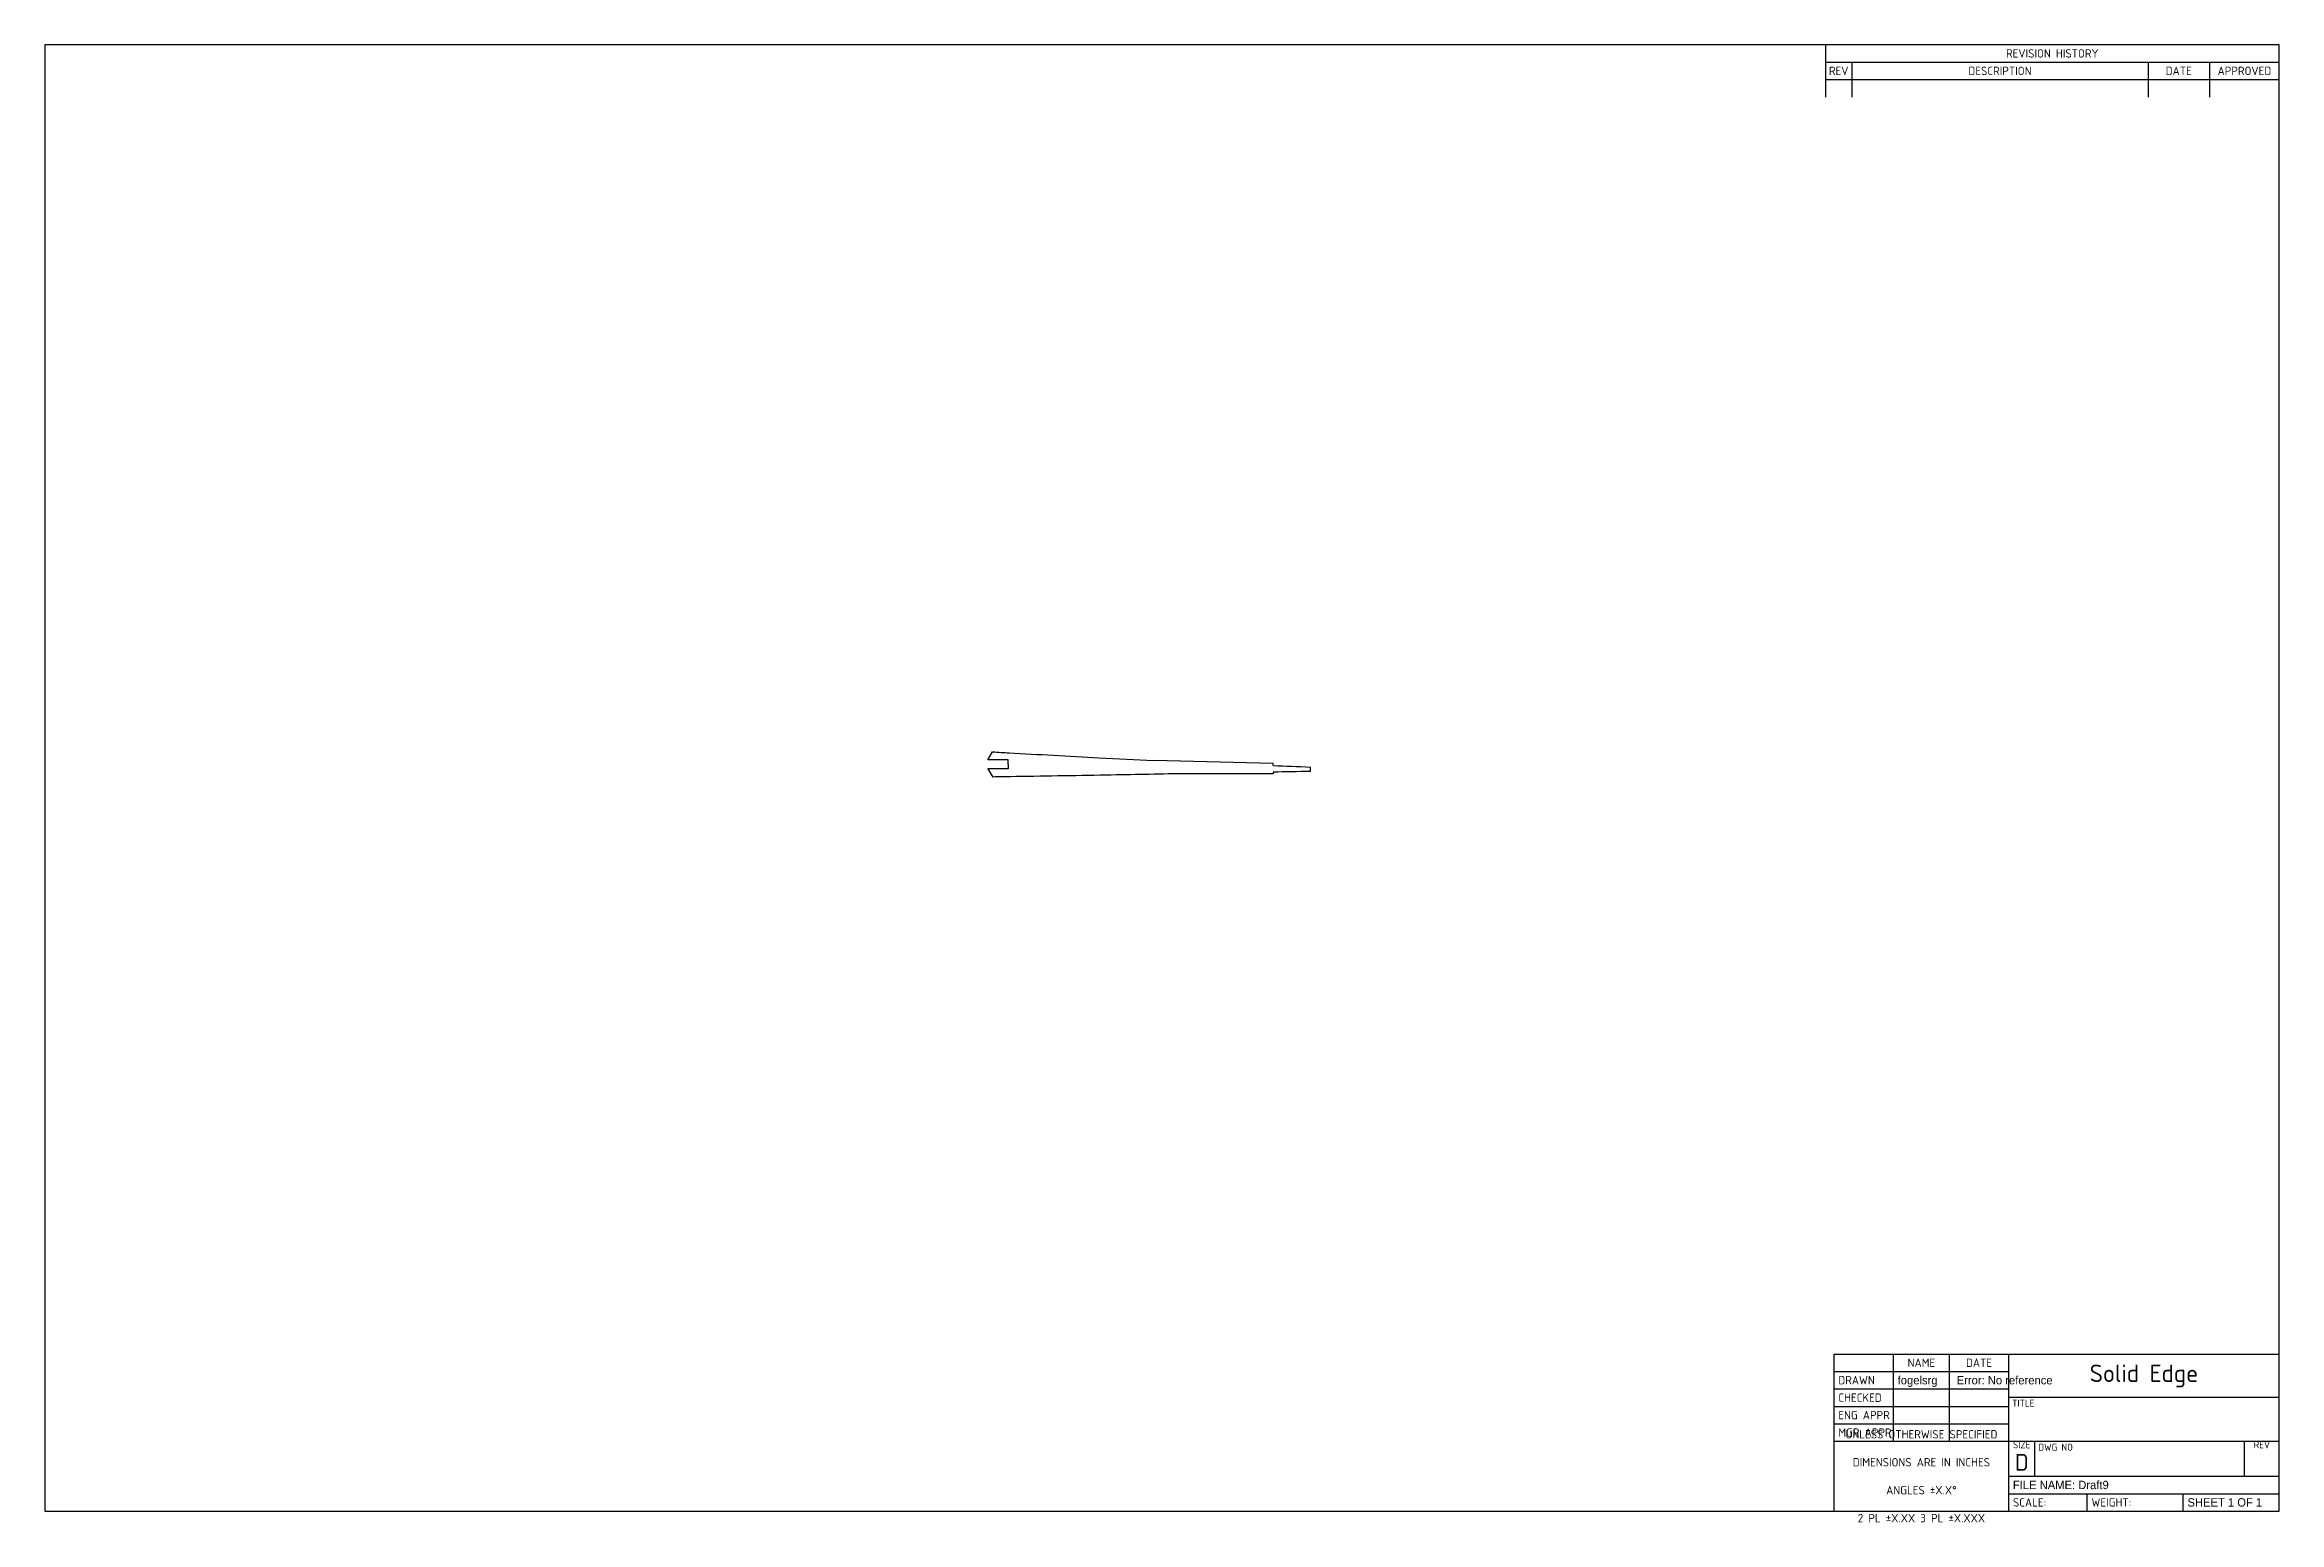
# Model space of a CAD drawing. Header units: inches. Extents: x 1 to 33, y 0.3 to 21.5.
import ezdxf
from ezdxf.enums import TextEntityAlignment as Align

# ---------------------------------------------------------------- set-up
doc = ezdxf.new("R2010")
doc.units = ezdxf.units.IN
doc.header["$MEASUREMENT"] = 0
doc.layers.add('Default', color=7, linetype='Continuous')
doc.styles.add('SEACAD_Solid_Edge_ANSI', font='seans.ttf')

# ---------------------------------------------------------------- blocks, each defined once
blk = doc.blocks.new('SEANNOT_GROUP')
at = {"layer": 'Default', "color": 7, "linetype": 'Continuous', "style": 'SEACAD_Solid_Edge_ANSI'}
blk.add_text('fogelsrg', height=0.12, dxfattribs=at).set_placement((27.535, 2.435), align=Align.TOP_LEFT)
blk = doc.blocks.new('SEANNOT_GROUP1')
at = {"layer": 'Default', "color": 7, "linetype": 'Continuous', "style": 'SEACAD_Solid_Edge_ANSI'}
blk.add_text(' Error: No reference', height=0.12, dxfattribs=at).set_placement((28.335, 2.435), align=Align.TOP_LEFT)
blk = doc.blocks.new('SEANNOT_GROUP2')
at = {"layer": 'Default', "color": 7, "linetype": 'Continuous', "style": 'SEACAD_Solid_Edge_ANSI'}
blk.add_text('FILE NAME: Draft9', height=0.12, dxfattribs=at).set_placement((29.185, 0.935), align=Align.TOP_LEFT)
blk = doc.blocks.new('SEANNOT_GROUP3')
at = {"layer": 'Default', "color": 7, "linetype": 'Continuous', "style": 'SEACAD_Solid_Edge_ANSI'}
blk.add_text('SHEET 1 OF 1', height=0.12, dxfattribs=at).set_placement((31.685, 0.685), align=Align.TOP_LEFT)

msp = doc.modelspace()

# ---------------------------------------------------------------- linework, layer by layer
at = {"layer": 'Default', "color": 7, "linetype": 'Continuous'}
for p, q in [((33, 21.5), (1, 21.5)), ((1, 21.5), (1, 0.5)), ((26.5, 21.5), (26.5, 20.75)), ((33, 0.5), (33, 21.5)), ((26.5, 21.25), (33, 21.25)), ((26.88, 21.25), (26.88, 20.75)), ((31.12, 21.25), (31.12, 20.75)), ((32, 21.25), (32, 20.75)), ((26.5, 21), (33, 21)), ((14.507, 11.257), (14.574, 11.373)), ((14.796, 11.257), (14.507, 11.257)), ((14.796, 11.194), (14.796, 11.257)), ((18.593, 11.207), (16.882, 11.248)), ((18.593, 11.176), (18.593, 11.207)), ((14.796, 11.131), (14.507, 11.131)), ((14.507, 11.131), (14.576, 11.013)), ((14.796, 11.194), (14.796, 11.131)), ((18.593, 11.06), (17.291, 11.06)), ((18.593, 11.083), (18.593, 11.06)), ((19.126, 11.093), (19.126, 11.156)), ((26.625, 0.5), (26.625, 2.75)), ((26.625, 2.75), (33, 2.75)), ((27.475, 1.5), (27.475, 2.75)), ((28.275, 1.5), (28.275, 2.75)), ((29.125, 0.5), (29.125, 2.75)), ((26.625, 2.5), (29.125, 2.5)), ((26.625, 2.25), (29.125, 2.25)), ((26.625, 2), (29.125, 2)), ((29.125, 2.13), (33, 2.13)), ((26.625, 1.75), (29.125, 1.75)), ((26.625, 1.5), (33, 1.5)), ((29.5, 1), (29.5, 1.5)), ((32.5, 1), (32.5, 1.5)), ((29.125, 1), (33, 1)), ((29.125, 0.75), (33, 0.75)), ((30.25, 0.5), (30.25, 0.75)), ((31.625, 0.5), (31.625, 0.75)), ((1, 0.5), (33, 0.5))]:
    msp.add_line(p, q, dxfattribs=at)
for points, knots in [([(14.574, 11.373), (14.658, 11.368), (15.139, 11.342), (15.947, 11.294), (16.623, 11.26), (16.882, 11.248)], [0, 0, 0, 0, 0.10399, 0.655797, 1, 1, 1, 1]), ([(17.291, 11.06), (16.936, 11.053), (16.109, 11.037), (15.181, 11.022), (14.666, 11.014), (14.576, 11.013)], [0, 0, 0, 0, 0.3984203, 0.9043962, 1, 1, 1, 1])]:
    msp.add_open_spline(points, degree=3, knots=knots, dxfattribs=at)
for points in [[(18.593, 11.176), (18.766, 11.17), (18.944, 11.163), (19.126, 11.156)], [(19.126, 11.093), (18.941, 11.089), (18.764, 11.086), (18.593, 11.083)]]:
    msp.add_open_spline(points, degree=3, dxfattribs=at)

# ---------------------------------------------------------------- block references
at = {"layer": 'Default'}
for name in ['SEANNOT_GROUP', 'SEANNOT_GROUP1', 'SEANNOT_GROUP2', 'SEANNOT_GROUP3']:
    msp.add_blockref(name, (0, 0), dxfattribs=at)

# ---------------------------------------------------------------- texts
for s, insert, char_height, width, attachment_point in [('{\\fSolid Edge ANSI|b0||i0||c0|p34;\\C7;\\W1.;REV}', (26.69, 21.125), 0.12, 0.38, 5), ('{\\fSolid Edge ANSI|b0||i0||c0|p34;\\C7;\\W1.;DESCRIPTION}', (29, 21.125), 0.12, 4.24, 5), ('{\\fSolid Edge ANSI|b0||i0||c0|p34;\\C7;\\W1.;REVISION HISTORY}', (29.75, 21.375), 0.12, 6.5, 5), ('{\\fSolid Edge ANSI|b0||i0||c0|p34;\\C7;\\W1.;DATE}', (31.56, 21.125), 0.12, 0.88, 5), ('{\\fSolid Edge ANSI|b0||i0||c0|p34;\\C7;\\W1.;APPROVED}', (32.5, 21.125), 0.12, 1, 5), ('{\\fSolid Edge ANSI|b0||i0||c0|p34;\\C7;\\W1.;NAME}', (27.875, 2.625), 0.12, 0.8, 5), ('{\\fSolid Edge ANSI|b0||i0||c0|p34;\\C7;\\W1.;DATE}', (28.7, 2.625), 0.12, 0.85, 5), ('{\\fSolid Edge ANSI|b1||i0||c0|p34;\\C7;\\W1.;Solid Edge}', (31.062, 2.436), 0.25, 3.875, 5), ('{\\fSolid Edge ANSI|b0||i0||c0|p34;\\C7;\\W1.;DRAWN}', (26.685, 2.375), 0.12, 0.79, 4), ('{\\fSolid Edge ANSI|b0||i0||c0|p34;\\C7;\\W1.;CHECKED}', (26.685, 2.125), 0.12, 0.79, 4), ('{\\fSolid Edge ANSI|b0||i0||c0|p34;\\C7;\\W1.;ENG APPR}', (26.685, 1.875), 0.12, 0.79, 4), ('{\\fSolid Edge ANSI|b0||i0||c0|p34;\\C7;\\W1.;TITLE}', (29.175, 2.095), 0.1, 3.825, 1), ('{\\fSolid Edge ANSI|b0||i0||c0|p34;\\C7;\\W1.;MGR APPR}', (26.685, 1.625), 0.12, 0.79, 4), ('{\\fSolid Edge ANSI|b0||i0||c0|p34;\\C7;\\W1.;UNLESS OTHERWISE SPECIFIED^M\\P}{\\fSolid Edge ANSI|b0||i0||c0|p34;\\C7;\\W1.;DIMENSIONS ARE IN INCHES^M\\P}{\\fSolid Edge ANSI|b0||i0||c0|p34;\\C7;\\W1.;ANGLES ±X.X°^M\\P}{\\fSolid Edge ANSI|b0||i0||c0|p34;\\C7;\\W1.;2 PL ±X.XX 3 PL ±X.XXX}', (27.875, 1), 0.12, 2.5, 5), ('{\\fSolid Edge ANSI|b0||i0||c0|p34;\\C7;\\W1.;SIZE}', (29.312, 1.5), 0.1, 0.375, 2), ('{\\fSolid Edge ANSI|b1||i0||c0|p34;\\C7;\\W1.;D}', (29.312, 1.199), 0.24, 0.375, 5), ('{\\fSolid Edge ANSI|b0||i0||c0|p34;\\C7;\\W1.;DWG NO}', (29.55, 1.465), 0.1, 2.95, 1), ('{\\fSolid Edge ANSI|b0||i0||c0|p34;\\C7;\\W1.;REV}', (32.75, 1.5), 0.1, 0.5, 2), ('{\\fSolid Edge ANSI|b0||i0||c0|p34;\\C7;\\W1.;SCALE:}', (29.185, 0.625), 0.12, 1.065, 4), ('{\\fSolid Edge ANSI|b0||i0||c0|p34;\\C7;\\W1.;WEIGHT:}', (30.31, 0.625), 0.12, 1.315, 4)]:
    msp.add_mtext(s, dxfattribs=dict(at, insert=insert, char_height=char_height, width=width, attachment_point=attachment_point))

doc.saveas('drawing.dxf')
